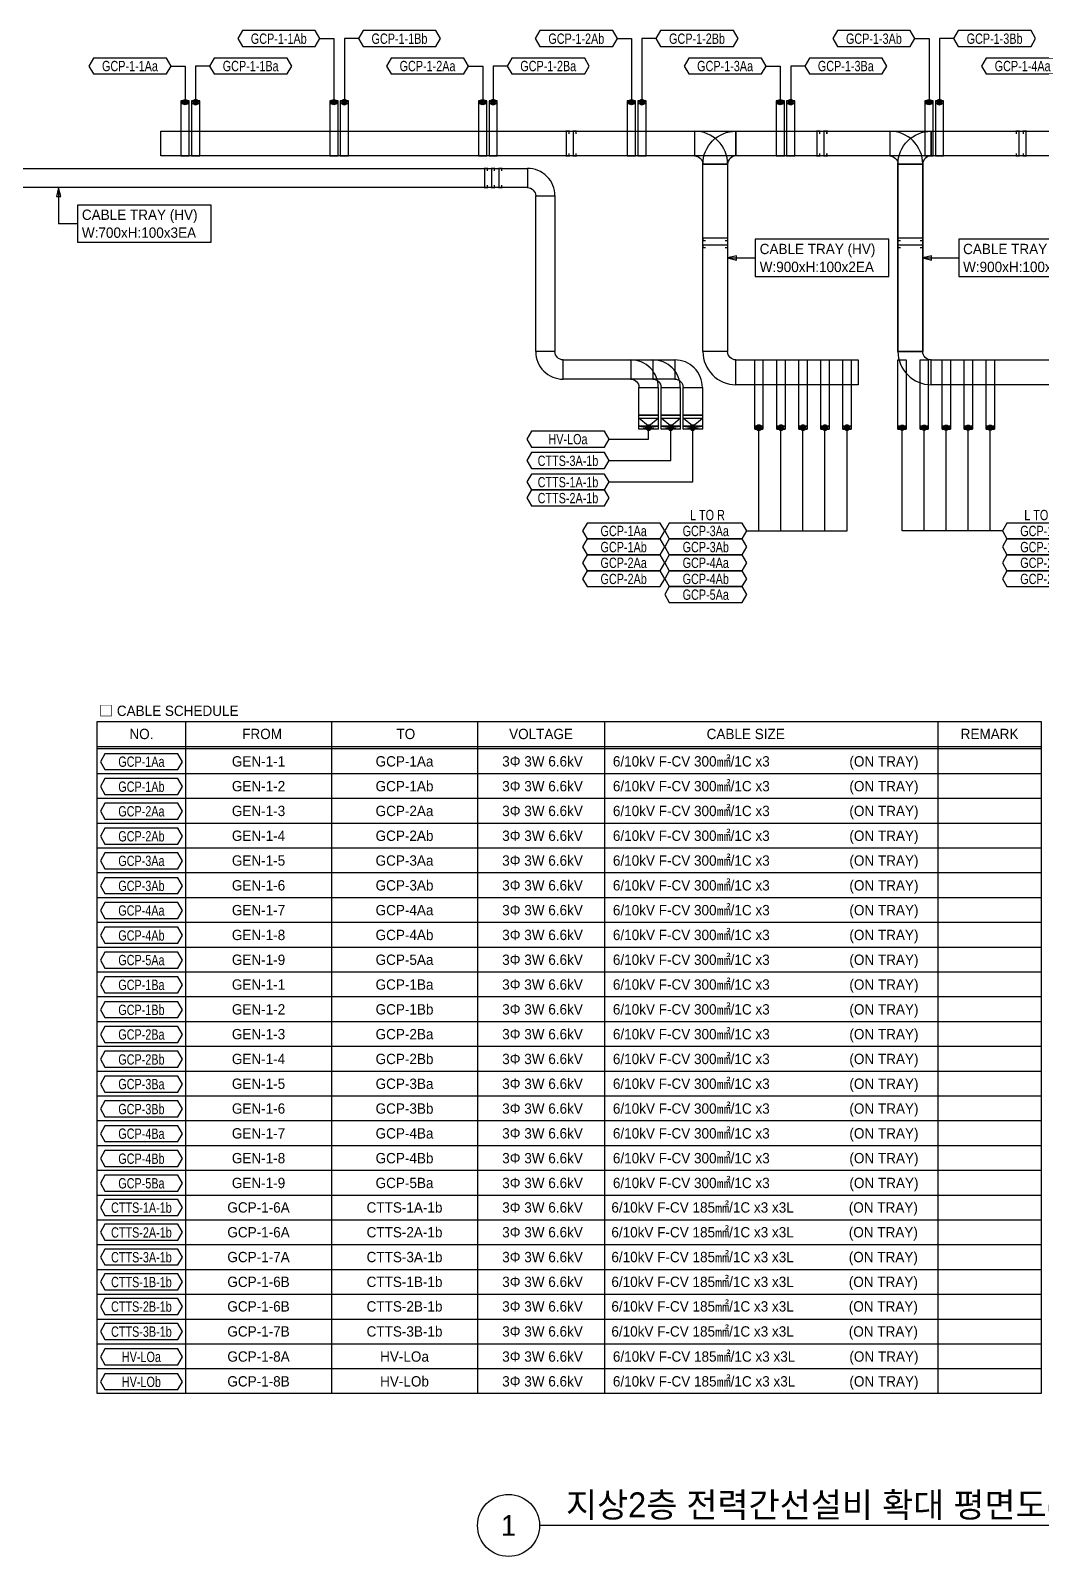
# Model space of a CAD drawing. Header units: millimetres. Extents: x 14100 to 374841, y -351975 to 881100.
# Drawn here: x 278815 to 315508, y -173775 to -118397 of the extents above; entities that cross this region are included whole.
import ezdxf
from ezdxf.enums import TextEntityAlignment as Align

# ---------------------------------------------------------------- set-up
doc = ezdxf.new("R2010")
doc.units = ezdxf.units.MM
doc.header["$LTSCALE"] = 150
for name, color, linetype in [('-----26 Electrical Cable Tray_HV_GEN A', 1, 'Continuous'), ('-----26 Electrical Cable Tray_HV_GEN B', 30, 'Continuous'), ('-----26 Electrical Cable Tray_HV_N', 30, 'Continuous'), ('-----26 Electrical Cable Tray_HV_발전기 A', 6, 'Continuous'), ('-----26 Electrical Cable Tray_HV_발전기 B', 103, 'Continuous'), ('-----29 Cable Schedule', 1, 'Continuous'), ('-----29 Indicator', 1, 'Continuous'), ('-----29 주기', 1, 'Continuous'), ('-----30 Text', 2, 'Continuous'), ('-----41 Drawing Title', 2, 'Continuous'), ('-----99 Cable Schedule', 2, 'Continuous')]:
    doc.layers.add(name, color=color, linetype=linetype)
doc.styles.add('ELEC', font='')
doc.styles.get('ELEC').set_extended_font_data('Dotum')

# ---------------------------------------------------------------- blocks, each defined once
blk = doc.blocks.new('A$529866197279')
at = {"color": 0}
for p, q in [((0, 400), (0, 500)), ((0, 500), (700, 500)), ((0, 0), (0, 400)), ((700, 0), (0, 0)), ((700, 500), (700, 400)), ((700, 400), (700, 0))]:
    blk.add_line(p, q, dxfattribs=at)
at = {"color": 8}
for p, q in [((350, 100), (0, 400)), ((0, 400), (700, 400)), ((700, 100), (0, 100)), ((0, 100), (700, 0)), ((0, 0), (700, 100)), ((350, 100), (700, 400))]:
    blk.add_line(p, q, dxfattribs=at)
blk = doc.blocks.new('A$C9a0ab699')
h = blk.add_hatch(color=0)
edge = h.paths.add_edge_path()
edge.add_arc((64, 64), 64, 720, 1080, ccw=False)
at = {"color": 0}
blk.add_circle((64, 64), 64, dxfattribs=at)

msp = doc.modelspace()

# ---------------------------------------------------------------- linework, layer by layer
at = {"layer": '-----26 Electrical Cable Tray_HV_GEN A'}
for p, q in [((284576, -121048), (284276, -120948)), ((284276, -121048), (284576, -120948)), ((289976, -121048), (289676, -120948)), ((289676, -121048), (289976, -120948)), ((295376, -121048), (295076, -120948)), ((295076, -121048), (295376, -120948)), ((300776, -121048), (300476, -120948)), ((300476, -121048), (300776, -120948)), ((306176, -121048), (305876, -120948)), ((305876, -121048), (306176, -120948)), ((311576, -121048), (311276, -120948)), ((311276, -121048), (311576, -120948)), ((305100, -132760), (305400, -132860)), ((305400, -132760), (305100, -132860)), ((305900, -132760), (306200, -132860)), ((306200, -132760), (305900, -132860)), ((306700, -132760), (307000, -132860)), ((307000, -132760), (306700, -132860)), ((307500, -132760), (307800, -132860)), ((307800, -132760), (307500, -132860)), ((308300, -132760), (308600, -132860)), ((308600, -132760), (308300, -132860))]:
    msp.add_line(p, q, dxfattribs=at)
at = {"layer": '-----26 Electrical Cable Tray_HV_GEN A', "elevation": 0}
for points in [[(284576, -121048), (284576, -120948), (284276, -120948), (284276, -121048)], [(284576, -122950), (284576, -120948), (284276, -120948), (284276, -122950)], [(289976, -121048), (289976, -120948), (289676, -120948), (289676, -121048)], [(289976, -122950), (289976, -120948), (289676, -120948), (289676, -122950)], [(295376, -121048), (295376, -120948), (295076, -120948), (295076, -121048)], [(295376, -122950), (295376, -120948), (295076, -120948), (295076, -122950)], [(300776, -121048), (300776, -120948), (300476, -120948), (300476, -121048)], [(300776, -122950), (300776, -120948), (300476, -120948), (300476, -122950)], [(306176, -121048), (306176, -120948), (305876, -120948), (305876, -121048)], [(306176, -122950), (306176, -120948), (305876, -120948), (305876, -122950)], [(311576, -121048), (311576, -120948), (311276, -120948), (311276, -121048)], [(311576, -122950), (311576, -120948), (311276, -120948), (311276, -122950)], [(302918, -122950), (283542, -122950), (283542, -122050), (302918, -122050)], [(328576, -122950), (304418, -122950), (304418, -122050), (328576, -122050)], [(304118, -123250), (304118, -130050), (303218, -130050), (303218, -123250)], [(304118, -123250), (304118, -130050), (303218, -130050), (303218, -123250)], [(308853, -131250), (304418, -131250), (304418, -130350), (308853, -130350)], [(308853, -131250), (304418, -131250), (304418, -130350), (308853, -130350)], [(305100, -132860), (305100, -130350), (305400, -130350), (305400, -132860)], [(305900, -132860), (305900, -130350), (306200, -130350), (306200, -132860)], [(306700, -132860), (306700, -130350), (307000, -130350), (307000, -132860)], [(307500, -132860), (307500, -130350), (307800, -130350), (307800, -132860)], [(308300, -132860), (308300, -130350), (308600, -130350), (308600, -132860)], [(305100, -132760), (305100, -132860), (305400, -132860), (305400, -132760)], [(305900, -132760), (305900, -132860), (306200, -132860), (306200, -132760)], [(306700, -132760), (306700, -132860), (307000, -132860), (307000, -132760)], [(307500, -132760), (307500, -132860), (307800, -132860), (307800, -132760)], [(308300, -132760), (308300, -132860), (308600, -132860), (308600, -132760)]]:
    msp.add_lwpolyline(points, close=True, dxfattribs=at)
at = {"layer": '-----26 Electrical Cable Tray_HV_GEN A', "ltscale": 7.5, "const_width": 50, "elevation": 0}
for points in [[(298358, -122850), (298358, -122950), (298258, -122950), (298258, -122050), (298358, -122050), (298358, -122150)], [(307457, -122850), (307457, -122950), (307357, -122950), (307357, -122050), (307457, -122050), (307457, -122150)], [(314851, -122850), (314851, -122950), (314951, -122950), (314951, -122050), (314851, -122050), (314851, -122150)], [(304018, -126022), (304118, -126022), (304118, -125922), (303218, -125922), (303218, -126022), (303318, -126022)], [(304018, -126281), (304118, -126281), (304118, -126181), (303218, -126181), (303218, -126281), (303318, -126281)]]:
    msp.add_lwpolyline(points, dxfattribs=at)
at = {"layer": '-----26 Electrical Cable Tray_HV_GEN A', "elevation": 0}
for points in [[(302918, -122950), (302918, -122950, -0.414214), (303218, -123250), (303218, -123250), (304118, -123250, 0.414214), (302918, -122050)], [(302918, -122950), (302918, -122950, -0.414214), (303218, -123250), (303218, -123250), (304118, -123250, 0.414214), (302918, -122050)], [(304418, -122950), (304418, -122950, 0.414214), (304118, -123250), (304118, -123250), (303218, -123250, -0.414214), (304418, -122050)], [(304418, -130350), (304418, -130350, -0.414214), (304118, -130050), (304118, -130050), (303218, -130050, 0.414214), (304418, -131250)], [(304418, -130350), (304418, -130350, -0.414214), (304118, -130050), (304118, -130050), (303218, -130050, 0.414214), (304418, -131250)]]:
    msp.add_lwpolyline(points, format="xyb", close=True, dxfattribs=at)
at = {"layer": '-----26 Electrical Cable Tray_HV_GEN B'}
for p, q in [((284956, -121048), (284656, -120948)), ((284656, -121048), (284956, -120948)), ((290356, -121048), (290056, -120948)), ((290056, -121048), (290356, -120948)), ((295756, -121048), (295456, -120948)), ((295456, -121048), (295756, -120948)), ((301156, -121048), (300856, -120948)), ((300856, -121048), (301156, -120948)), ((306556, -121048), (306256, -120948)), ((306256, -121048), (306556, -120948)), ((311956, -121048), (311656, -120948)), ((311656, -121048), (311956, -120948)), ((310300, -132760), (310600, -132860)), ((310600, -132760), (310300, -132860)), ((311100, -132760), (311400, -132860)), ((311400, -132760), (311100, -132860)), ((311900, -132760), (312200, -132860)), ((312200, -132760), (311900, -132860)), ((312700, -132760), (313000, -132860)), ((313000, -132760), (312700, -132860)), ((313500, -132760), (313800, -132860)), ((313800, -132760), (313500, -132860))]:
    msp.add_line(p, q, dxfattribs=at)
at = {"layer": '-----26 Electrical Cable Tray_HV_GEN B', "elevation": 0}
for points in [[(284956, -121048), (284956, -120948), (284656, -120948), (284656, -121048)], [(284956, -122950), (284956, -120948), (284656, -120948), (284656, -122950)], [(290356, -121048), (290356, -120948), (290056, -120948), (290056, -121048)], [(290356, -122950), (290356, -120948), (290056, -120948), (290056, -122950)], [(295756, -121048), (295756, -120948), (295456, -120948), (295456, -121048)], [(295756, -122950), (295756, -120948), (295456, -120948), (295456, -122950)], [(301156, -121048), (301156, -120948), (300856, -120948), (300856, -121048)], [(301156, -122950), (301156, -120948), (300856, -120948), (300856, -122950)], [(306556, -121048), (306556, -120948), (306256, -120948), (306256, -121048)], [(306556, -122950), (306556, -120948), (306256, -120948), (306256, -122950)], [(311956, -121048), (311956, -120948), (311656, -120948), (311656, -121048)], [(311956, -122950), (311956, -120948), (311656, -120948), (311656, -122950)], [(310000, -122950), (283542, -122950), (283542, -122050), (310000, -122050)], [(328576, -122950), (311500, -122950), (311500, -122050), (328576, -122050)], [(311200, -123250), (311200, -130050), (310300, -130050), (310300, -123250)], [(310300, -123250), (310300, -130050), (311200, -130050), (311200, -123250)], [(310300, -132860), (310300, -130350), (310600, -130350), (310600, -132860)], [(311100, -132860), (311100, -130350), (311400, -130350), (311400, -132860)], [(315935, -131250), (311500, -131250), (311500, -130350), (315935, -130350)], [(315935, -131250), (311500, -131250), (311500, -130350), (315935, -130350)], [(311900, -132860), (311900, -130350), (312200, -130350), (312200, -132860)], [(312700, -132860), (312700, -130350), (313000, -130350), (313000, -132860)], [(313500, -132860), (313500, -130350), (313800, -130350), (313800, -132860)], [(310300, -132760), (310300, -132860), (310600, -132860), (310600, -132760)], [(311100, -132760), (311100, -132860), (311400, -132860), (311400, -132760)], [(311900, -132760), (311900, -132860), (312200, -132860), (312200, -132760)], [(312700, -132760), (312700, -132860), (313000, -132860), (313000, -132760)], [(313500, -132760), (313500, -132860), (313800, -132860), (313800, -132760)]]:
    msp.add_lwpolyline(points, close=True, dxfattribs=at)
at = {"layer": '-----26 Electrical Cable Tray_HV_GEN B', "ltscale": 7.5, "const_width": 50, "elevation": 0}
for points in [[(298618, -122850), (298618, -122950), (298518, -122950), (298518, -122050), (298618, -122050), (298618, -122150)], [(307717, -122850), (307717, -122950), (307617, -122950), (307617, -122050), (307717, -122050), (307717, -122150)], [(314592, -122850), (314592, -122950), (314692, -122950), (314692, -122050), (314592, -122050), (314592, -122150)], [(311100, -126022), (311200, -126022), (311200, -125922), (310300, -125922), (310300, -126022), (310400, -126022)], [(311100, -126281), (311200, -126281), (311200, -126181), (310300, -126181), (310300, -126281), (310400, -126281)]]:
    msp.add_lwpolyline(points, dxfattribs=at)
at = {"layer": '-----26 Electrical Cable Tray_HV_GEN B', "elevation": 0}
for points in [[(310000, -122950), (310000, -122950, -0.414214), (310300, -123250), (310300, -123250), (311200, -123250, 0.414214), (310000, -122050)], [(311500, -122950), (311500, -122950, 0.414214), (311200, -123250), (311200, -123250), (310300, -123250, -0.414214), (311500, -122050)], [(311500, -130350), (311500, -130350, -0.414214), (311200, -130050), (311200, -130050), (310300, -130050, 0.414214), (311500, -131250)], [(311500, -130350), (311500, -130350, -0.414214), (311200, -130050), (311200, -130050), (310300, -130050, 0.414214), (311500, -131250)]]:
    msp.add_lwpolyline(points, format="xyb", close=True, dxfattribs=at)
at = {"layer": '-----26 Electrical Cable Tray_HV_N', "color": 1}
msp.add_line((280520, -125408), (279835, -125408), dxfattribs=at)
at = {"layer": '-----26 Electrical Cable Tray_HV_N', "color": 1, "elevation": 0}
for points in [[(279835, -124105), (279755, -124425), (279915, -124425), (279835, -124105), (279835, -125408)], [(304118, -126650), (304438, -126730), (304438, -126570), (304118, -126650), (305121, -126650)], [(311200, -126650), (311520, -126730), (311520, -126570), (311200, -126650), (312503, -126650)]]:
    msp.add_lwpolyline(points, dxfattribs=at)
for points in [[(280520, -124733), (280520, -126083), (285366, -126083), (285366, -124733)], [(305121, -125975), (305121, -127325), (309967, -127325), (309967, -125975)], [(312503, -125975), (312503, -127325), (317349, -127325), (317349, -125975)]]:
    msp.add_lwpolyline(points, close=True, dxfattribs=at)
at = {"layer": '-----26 Electrical Cable Tray_HV_발전기 A', "elevation": 0}
for points in [[(296850, -123400), (296850, -124100), (276350, -124100), (276350, -123400)], [(297150, -124400), (297850, -124400), (297850, -130050), (297150, -130050)], [(300900, -131350), (301600, -131350), (301600, -132360), (300900, -132360)], [(301700, -131350), (302400, -131350), (302400, -132360), (301700, -132360)], [(302500, -131350), (303200, -131350), (303200, -132360), (302500, -132360)]]:
    msp.add_lwpolyline(points, close=True, dxfattribs=at)
at = {"layer": '-----26 Electrical Cable Tray_HV_발전기 A', "ltscale": 7.5, "const_width": 50, "elevation": 0}
for points in [[(295394, -124000), (295394, -124100), (295294, -124100), (295294, -123400), (295394, -123400), (295394, -123500)], [(295654, -124000), (295654, -124100), (295554, -124100), (295554, -123400), (295654, -123400), (295654, -123500)], [(295914, -124000), (295914, -124100), (295814, -124100), (295814, -123400), (295914, -123400), (295914, -123500)]]:
    msp.add_lwpolyline(points, dxfattribs=at)
at = {"layer": '-----26 Electrical Cable Tray_HV_발전기 A', "elevation": 0}
for points in [[(297150, -124400), (297850, -124400, 0.414214), (296850, -123400), (296850, -124100, -0.414214)], [(297850, -130050), (297150, -130050, 0.414214), (298150, -131050), (298150, -130350, -0.414214)]]:
    msp.add_lwpolyline(points, format="xyb", close=True, dxfattribs=at)
at = {"layer": '-----26 Electrical Cable Tray_HV_발전기 A'}
for points in [[(300600, -130350), (300600, -131050), (298150, -131050), (298150, -130350)], [(298150, -130350), (301400, -130350), (301400, -131050), (298150, -131050)], [(298150, -130350), (302200, -130350), (302200, -131050), (298150, -131050)]]:
    msp.add_lwpolyline(points, close=True, dxfattribs=at)
for points in [[(300900, -131350), (301600, -131350, 0.414214), (300600, -130350), (300600, -131050, -0.414214)], [(301700, -131350), (302400, -131350, 0.414214), (301400, -130350), (301400, -131050, -0.414214)], [(302500, -131350), (303200, -131350, 0.414214), (302200, -130350), (302200, -131050, -0.414214)]]:
    msp.add_lwpolyline(points, format="xyb", close=True, dxfattribs=at)
at = {"layer": '-----29 주기'}
for points in [[(286503, -118397), (286336, -118686), (286503, -118975), (289148, -118975), (289315, -118686), (289148, -118397)], [(297303, -118397), (297136, -118686), (297303, -118975), (299948, -118975), (300115, -118686), (299948, -118397)], [(308103, -118397), (307936, -118686), (308103, -118975), (310748, -118975), (310915, -118686), (310748, -118397)], [(281103, -119397), (280936, -119686), (281103, -119975), (283748, -119975), (283915, -119686), (283748, -119397)], [(291903, -119397), (291736, -119686), (291903, -119975), (294548, -119975), (294715, -119686), (294548, -119397)], [(302703, -119397), (302536, -119686), (302703, -119975), (305348, -119975), (305515, -119686), (305348, -119397)], [(313503, -119397), (313336, -119686), (313503, -119975), (316148, -119975), (316315, -119686), (316148, -119397)]]:
    msp.add_lwpolyline(points, close=True, dxfattribs=at)
at = {"layer": '-----29 주기', "elevation": 0}
for points in [[(290883, -118397), (290717, -118686), (290883, -118975), (293529, -118975), (293696, -118686), (293529, -118397)], [(301683, -118397), (301517, -118686), (301683, -118975), (304329, -118975), (304496, -118686), (304329, -118397)], [(312483, -118397), (312317, -118686), (312483, -118975), (315129, -118975), (315296, -118686), (315129, -118397)], [(285483, -119397), (285317, -119686), (285483, -119975), (288129, -119975), (288296, -119686), (288129, -119397)], [(296283, -119397), (296117, -119686), (296283, -119975), (298929, -119975), (299096, -119686), (298929, -119397)], [(307083, -119397), (306917, -119686), (307083, -119975), (309729, -119975), (309896, -119686), (309729, -119397)], [(297000, -132937), (296833, -133226), (297000, -133515), (299646, -133515), (299812, -133226), (299646, -132937)], [(297000, -133715), (296833, -134004), (297000, -134292), (299646, -134292), (299812, -134004), (299646, -133715)], [(297000, -134492), (296833, -134781), (297000, -135070), (299646, -135070), (299812, -134781), (299646, -134492)], [(297000, -135070), (296833, -135359), (297000, -135647), (299646, -135647), (299812, -135359), (299646, -135070)], [(299020, -136270), (298854, -136559), (299020, -136847), (301666, -136847), (301833, -136559), (301666, -136270)], [(302000, -136270), (301833, -136559), (302000, -136847), (304646, -136847), (304812, -136559), (304646, -136270)], [(314254, -136270), (314088, -136559), (314254, -136847), (316900, -136847), (317067, -136559), (316900, -136270)], [(299020, -136847), (298854, -137136), (299020, -137425), (301666, -137425), (301833, -137136), (301666, -136847)], [(302000, -136847), (301833, -137136), (302000, -137425), (304646, -137425), (304812, -137136), (304646, -136847)], [(314254, -136847), (314088, -137136), (314254, -137425), (316900, -137425), (317067, -137136), (316900, -136847)], [(299020, -137425), (298854, -137714), (299020, -138002), (301666, -138002), (301833, -137714), (301666, -137425)], [(302000, -137425), (301833, -137714), (302000, -138002), (304646, -138002), (304812, -137714), (304646, -137425)], [(314254, -137425), (314088, -137714), (314254, -138002), (316900, -138002), (317067, -137714), (316900, -137425)], [(299020, -138002), (298854, -138291), (299020, -138580), (301666, -138580), (301833, -138291), (301666, -138002)], [(302000, -138002), (301833, -138291), (302000, -138580), (304646, -138580), (304812, -138291), (304646, -138002)], [(314254, -138002), (314088, -138291), (314254, -138580), (316900, -138580), (317067, -138291), (316900, -138002)], [(302000, -138580), (301833, -138869), (302000, -139157), (304646, -139157), (304812, -138869), (304646, -138580)]]:
    msp.add_lwpolyline(points, close=True, dxfattribs=at)
at = {"layer": '-----41 Drawing Title', "color": 7}
msp.add_line((321611, -172650), (297289, -172650), dxfattribs=at)
msp.add_circle((296164, -172650), 1125, dxfattribs=at)
at = {"layer": '-----99 Cable Schedule', "color": 1}
for points in [[(289315, -118686), (289826, -118686), (289826, -120998)], [(300115, -118686), (300626, -118686), (300626, -120998)], [(310915, -118686), (311426, -118686), (311426, -120998)], [(283915, -119686), (284426, -119686), (284426, -120998)], [(294715, -119686), (295226, -119686), (295226, -120998)], [(305515, -119686), (306026, -119686), (306026, -120998)]]:
    msp.add_lwpolyline(points, dxfattribs=at)
at = {"layer": '-----99 Cable Schedule', "color": 1, "elevation": 0}
for points in [[(290717, -118686), (290206, -118686), (290206, -120998)], [(301517, -118686), (301006, -118686), (301006, -120998)], [(312317, -118686), (311806, -118686), (311806, -120998)], [(285317, -119686), (284806, -119686), (284806, -120998)], [(296117, -119686), (295606, -119686), (295606, -120998)], [(306917, -119686), (306406, -119686), (306406, -120998)], [(299812, -133226), (301250, -133226), (301250, -132810)], [(299812, -134004), (302050, -134004), (302050, -132810)], [(299812, -134781), (302850, -134781), (302850, -132810)], [(304812, -136559), (308450, -136559), (308450, -132810)], [(305250, -136559), (305250, -132810)], [(306050, -136559), (306050, -132810)], [(306850, -136559), (306850, -132810)], [(307650, -136559), (307650, -132810)], [(314088, -136559), (310450, -136559), (310450, -132810)], [(311250, -136559), (311250, -132810)], [(312050, -136559), (312050, -132810)], [(312850, -136559), (312850, -132810)], [(313650, -136559), (313650, -132810)]]:
    msp.add_lwpolyline(points, dxfattribs=at)

# ---------------------------------------------------------------- block references
at = {"layer": '-----26 Electrical Cable Tray_HV_발전기 A'}
for p in [(300900, -132860), (301700, -132860), (302500, -132860)]:
    msp.add_blockref('A$529866197279', p, dxfattribs=at)
at = {"layer": '-----99 Cable Schedule', "color": 1, "yscale": 1.5, "zscale": 1.5}
for p, xscale, rotation in [((284330, -120902), 1.5, 270), ((284902, -120902), -1.5, 90), ((289730, -120902), 1.5, 270), ((290302, -120902), -1.5, 90), ((295130, -120902), 1.5, 270), ((295702, -120902), -1.5, 90), ((300530, -120902), 1.5, 270), ((301102, -120902), -1.5, 90), ((305930, -120902), 1.5, 270), ((306502, -120902), -1.5, 90), ((311330, -120902), 1.5, 270), ((311902, -120902), -1.5, 90), ((301154, -132906), -1.5, 270), ((301954, -132906), -1.5, 270), ((302754, -132906), -1.5, 270), ((305154, -132906), -1.5, 270), ((305954, -132906), -1.5, 270), ((306754, -132906), -1.5, 270), ((307554, -132906), -1.5, 270), ((308354, -132906), -1.5, 270), ((310546, -132906), 1.5, 90.00000000000001), ((311346, -132906), 1.5, 90.00000000000001), ((312146, -132906), 1.5, 90.00000000000001), ((312946, -132906), 1.5, 90.00000000000001), ((313746, -132906), 1.5, 90.00000000000001)]:
    msp.add_blockref('A$C9a0ab699', p, dxfattribs=dict(at, xscale=xscale, rotation=rotation))

# ---------------------------------------------------------------- texts
at = {"layer": '-----26 Electrical Cable Tray_HV_GEN A', "style": 'ELEC'}
for s, p in [('CABLE TRAY (HV)', (305281, -126325)), ('W:900xH:100x2EA', (305281, -126975))]:
    msp.add_text(s, height=375, dxfattribs=at).set_placement(p, align=Align.MIDDLE_LEFT)
at = {"layer": '-----26 Electrical Cable Tray_HV_GEN B', "style": 'ELEC'}
for s, p in [('CABLE TRAY (HV)', (312663, -126325)), ('W:900xH:100x2EA', (312663, -126975))]:
    msp.add_text(s, height=375, dxfattribs=at).set_placement(p, align=Align.MIDDLE_LEFT)
at = {"layer": '-----26 Electrical Cable Tray_HV_발전기 A', "style": 'ELEC'}
for s, p in [('CABLE TRAY (HV)', (280680, -125083)), ('W:700xH:100x3EA', (280680, -125733))]:
    msp.add_text(s, height=375, dxfattribs=at).set_placement(p, align=Align.MIDDLE_LEFT)
at = {"layer": '-----30 Text', "linetype": 'Continuous', "style": 'ELEC', "width": 0.8}
for s, p in [('GCP-1-1Ab', (287825, -118686)), ('GCP-1-1Bb', (292206, -118686)), ('GCP-1-2Ab', (298625, -118686)), ('GCP-1-2Bb', (303006, -118686)), ('GCP-1-3Ab', (309425, -118686)), ('GCP-1-3Bb', (313806, -118686)), ('GCP-1-1Aa', (282425, -119686)), ('GCP-1-1Ba', (286806, -119686)), ('GCP-1-2Aa', (293225, -119686)), ('GCP-1-2Ba', (297606, -119686)), ('GCP-1-3Aa', (304025, -119686)), ('GCP-1-3Ba', (308406, -119686)), ('GCP-1-4Aa', (314825, -119686)), ('HV-LOa', (298323, -133226)), ('CTTS-3A-1b', (298323, -134004)), ('CTTS-1A-1b', (298323, -134781)), ('CTTS-2A-1b', (298323, -135359)), ('GCP-1Aa', (300343, -136559)), ('GCP-3Aa', (303323, -136559)), ('GCP-1Ba', (315577, -136559)), ('GCP-1Ab', (300343, -137136)), ('GCP-3Ab', (303323, -137136)), ('GCP-1Bb', (315577, -137136)), ('GCP-2Aa', (300343, -137714)), ('GCP-4Aa', (303323, -137714)), ('GCP-2Ba', (315577, -137714)), ('GCP-2Ab', (300343, -138291)), ('GCP-4Ab', (303323, -138291)), ('GCP-2Bb', (315577, -138291)), ('GCP-5Aa', (303323, -138869))]:
    msp.add_text(s, height=375, dxfattribs=at).set_placement(p, align=Align.MIDDLE)
at = {"layer": '-----41 Drawing Title', "color": 2, "style": 'ELEC'}
msp.add_text('지상2층 전력간선설비 확대 평면도(HV)', height=900, dxfattribs=at).set_placement((298248, -172350))
at = {"layer": '-----41 Drawing Title', "color": 7, "style": 'ELEC'}
msp.add_text('1', height=750, dxfattribs=at).set_placement((296164, -172650), align=Align.MIDDLE)
at = {"layer": '-----99 Cable Schedule', "style": 'ELEC', "width": 0.8}
for p in [(303384, -135981), (315516, -135981)]:
    msp.add_text('L TO R', height=375, dxfattribs=at).set_placement(p, align=Align.MIDDLE)

# ---------------------------------------------------------------- wipeouts: each hides what was drawn before it
at = {"color": 3}
msp.add_wipeout([(281238, -143475), (315499, -143475), (315499, -167858), (281238, -167858)], dxfattribs=at).dxf.layer = '-----26 Electrical Cable Tray_HV_발전기 B'

# ---------------------------------------------------------------- next in the draw order: linework, layer by layer
at = {"layer": '-----29 Cable Schedule'}
for p, q in [((284442, -143475), (284442, -144458)), ((289741, -143475), (289741, -144458)), ((295040, -143475), (295040, -144458)), ((299653, -143475), (299653, -144458)), ((311749, -143475), (311749, -144458))]:
    msp.add_line(p, q, dxfattribs=at)
at = {"layer": '-----29 Cable Schedule', "color": 3}
for p, q in [((281238, -144375), (315499, -144375)), ((281238, -144458), (315499, -144458))]:
    msp.add_line(p, q, dxfattribs=at)
at = {"layer": '-----29 Cable Schedule', "color": 1}
for p, q in [((284442, -144458), (284442, -167858)), ((289741, -144458), (289741, -167858)), ((295040, -144458), (295040, -167858)), ((299653, -144458), (299653, -167858)), ((311749, -144458), (311749, -167858)), ((281238, -145358), (315499, -145358)), ((281238, -146258), (315499, -146258)), ((281238, -147158), (315499, -147158)), ((281238, -148058), (315499, -148058)), ((281238, -148958), (315499, -148958)), ((281238, -149858), (315499, -149858)), ((281238, -150758), (315499, -150758)), ((281238, -151658), (315499, -151658)), ((281238, -152558), (315499, -152558)), ((281238, -153458), (315499, -153458)), ((281238, -154358), (315499, -154358)), ((281238, -155258), (315499, -155258)), ((281238, -156158), (315499, -156158)), ((281238, -157058), (315499, -157058)), ((281238, -157958), (315499, -157958)), ((281238, -158858), (315499, -158858)), ((281238, -159758), (315499, -159758)), ((281238, -160658), (315499, -160658)), ((281238, -161558), (315499, -161558)), ((281238, -162458), (315499, -162458)), ((281238, -163358), (315499, -163358)), ((281238, -164258), (315499, -164258)), ((281238, -165158), (315499, -165158)), ((281238, -166058), (315499, -166058)), ((281238, -166958), (315499, -166958))]:
    msp.add_line(p, q, dxfattribs=at)
at = {"layer": '-----29 Cable Schedule', "color": 3}
msp.add_lwpolyline([(281238, -143475), (315499, -143475), (315499, -167858), (281238, -167858)], close=True, dxfattribs=at)
at = {"layer": '-----29 주기'}
for points in [[(281517, -144642), (281350, -144931), (281517, -145219), (284163, -145219), (284330, -144931), (284163, -144642)], [(281517, -145542), (281350, -145831), (281517, -146119), (284163, -146119), (284330, -145831), (284163, -145542)], [(281517, -146442), (281350, -146731), (281517, -147019), (284163, -147019), (284330, -146731), (284163, -146442)], [(281517, -147342), (281350, -147631), (281517, -147919), (284163, -147919), (284330, -147631), (284163, -147342)], [(281517, -148242), (281350, -148531), (281517, -148819), (284163, -148819), (284330, -148531), (284163, -148242)], [(281517, -149142), (281350, -149431), (281517, -149719), (284163, -149719), (284330, -149431), (284163, -149142)], [(281517, -150042), (281350, -150331), (281517, -150619), (284163, -150619), (284330, -150331), (284163, -150042)], [(281517, -150942), (281350, -151231), (281517, -151519), (284163, -151519), (284330, -151231), (284163, -150942)], [(281517, -151842), (281350, -152131), (281517, -152419), (284163, -152419), (284330, -152131), (284163, -151842)], [(281517, -152742), (281350, -153031), (281517, -153319), (284163, -153319), (284330, -153031), (284163, -152742)], [(281517, -153642), (281350, -153931), (281517, -154219), (284163, -154219), (284330, -153931), (284163, -153642)], [(281517, -154542), (281350, -154831), (281517, -155119), (284163, -155119), (284330, -154831), (284163, -154542)], [(281517, -155442), (281350, -155731), (281517, -156019), (284163, -156019), (284330, -155731), (284163, -155442)], [(281517, -156342), (281350, -156631), (281517, -156919), (284163, -156919), (284330, -156631), (284163, -156342)], [(281517, -157242), (281350, -157531), (281517, -157819), (284163, -157819), (284330, -157531), (284163, -157242)], [(281517, -158142), (281350, -158431), (281517, -158719), (284163, -158719), (284330, -158431), (284163, -158142)], [(281517, -159042), (281350, -159331), (281517, -159619), (284163, -159619), (284330, -159331), (284163, -159042)], [(281517, -159942), (281350, -160231), (281517, -160519), (284163, -160519), (284330, -160231), (284163, -159942)], [(281517, -160820), (281350, -161108), (281517, -161397), (284163, -161397), (284330, -161108), (284163, -160820)], [(281517, -161720), (281350, -162008), (281517, -162297), (284163, -162297), (284330, -162008), (284163, -161720)], [(281517, -162620), (281350, -162908), (281517, -163197), (284163, -163197), (284330, -162908), (284163, -162620)], [(281517, -163520), (281350, -163808), (281517, -164097), (284163, -164097), (284330, -163808), (284163, -163520)], [(281517, -164411), (281350, -164699), (281517, -164988), (284163, -164988), (284330, -164699), (284163, -164411)], [(281517, -165320), (281350, -165608), (281517, -165897), (284163, -165897), (284330, -165608), (284163, -165320)], [(281517, -166242), (281350, -166531), (281517, -166819), (284163, -166819), (284330, -166531), (284163, -166242)], [(281517, -167142), (281350, -167431), (281517, -167719), (284163, -167719), (284330, -167431), (284163, -167142)]]:
    msp.add_lwpolyline(points, close=True, dxfattribs=at)

# ---------------------------------------------------------------- next in the draw order: texts
at = {"layer": '-----29 Indicator', "color": 2, "linetype": 'Continuous', "style": 'ELEC'}
msp.add_text('□ CABLE SCHEDULE', height=375, dxfattribs=at).set_placement((281300, -143085), align=Align.MIDDLE_LEFT)
at = {"layer": '-----30 Text', "style": 'ELEC'}
msp.add_text('NO.', height=375, dxfattribs=at).set_placement((282840, -143925), align=Align.MIDDLE)
for s, p in [('FROM', (287220, -143925)), ('TO', (292438, -143925)), ('VOLTAGE', (297345, -143925)), ('CABLE SIZE', (304773, -143925)), ('REMARK', (313624, -143925)), ('GEN-1-1', (287091, -144919)), ('GCP-1Aa', (292390, -144919)), ('3Φ 3W 6.6kV', (297399, -144919)), ('GEN-1-2', (287091, -145819)), ('GCP-1Ab', (292390, -145819)), ('3Φ 3W 6.6kV', (297399, -145819)), ('GEN-1-3', (287091, -146719)), ('GCP-2Aa', (292390, -146719)), ('3Φ 3W 6.6kV', (297399, -146719)), ('GEN-1-4', (287091, -147619)), ('GCP-2Ab', (292390, -147619)), ('3Φ 3W 6.6kV', (297399, -147619)), ('GEN-1-5', (287091, -148519)), ('GCP-3Aa', (292390, -148519)), ('3Φ 3W 6.6kV', (297399, -148519)), ('GEN-1-6', (287091, -149419)), ('GCP-3Ab', (292390, -149419)), ('3Φ 3W 6.6kV', (297399, -149419)), ('GEN-1-7', (287091, -150319)), ('GCP-4Aa', (292390, -150319)), ('3Φ 3W 6.6kV', (297399, -150319)), ('GEN-1-8', (287091, -151219)), ('GCP-4Ab', (292390, -151219)), ('3Φ 3W 6.6kV', (297399, -151219)), ('GEN-1-9', (287091, -152119)), ('GCP-5Aa', (292390, -152119)), ('3Φ 3W 6.6kV', (297399, -152119)), ('GEN-1-1', (287091, -153019)), ('GCP-1Ba', (292390, -153019)), ('3Φ 3W 6.6kV', (297399, -153019)), ('GEN-1-2', (287091, -153919)), ('GCP-1Bb', (292390, -153919)), ('3Φ 3W 6.6kV', (297399, -153919)), ('GEN-1-3', (287091, -154819)), ('GCP-2Ba', (292390, -154819)), ('3Φ 3W 6.6kV', (297399, -154819)), ('GEN-1-4', (287091, -155719)), ('GCP-2Bb', (292390, -155719)), ('3Φ 3W 6.6kV', (297399, -155719)), ('GEN-1-5', (287091, -156619)), ('GCP-3Ba', (292390, -156619)), ('3Φ 3W 6.6kV', (297399, -156619)), ('GEN-1-6', (287091, -157519)), ('GCP-3Bb', (292390, -157519)), ('3Φ 3W 6.6kV', (297399, -157519)), ('GEN-1-7', (287091, -158419)), ('GCP-4Ba', (292390, -158419)), ('3Φ 3W 6.6kV', (297399, -158419)), ('GEN-1-8', (287091, -159319)), ('GCP-4Bb', (292390, -159319)), ('3Φ 3W 6.6kV', (297399, -159319)), ('GEN-1-9', (287091, -160219)), ('GCP-5Ba', (292390, -160219)), ('3Φ 3W 6.6kV', (297399, -160219)), ('GCP-1-6A', (287091, -161108)), ('CTTS-1A-1b', (292390, -161108)), ('3Φ 3W 6.6kV', (297399, -161108)), ('GCP-1-6A', (287091, -162008)), ('CTTS-2A-1b', (292390, -162008)), ('3Φ 3W 6.6kV', (297399, -162008)), ('GCP-1-7A', (287091, -162908)), ('CTTS-3A-1b', (292390, -162908)), ('3Φ 3W 6.6kV', (297399, -162908)), ('GCP-1-6B', (287091, -163808)), ('CTTS-1B-1b', (292390, -163808)), ('3Φ 3W 6.6kV', (297399, -163808)), ('GCP-1-6B', (287091, -164699)), ('CTTS-2B-1b', (292390, -164699)), ('3Φ 3W 6.6kV', (297399, -164699)), ('GCP-1-7B', (287091, -165608)), ('CTTS-3B-1b', (292390, -165608)), ('3Φ 3W 6.6kV', (297399, -165608)), ('GCP-1-8A', (287091, -166519)), ('HV-LOa', (292390, -166519)), ('3Φ 3W 6.6kV', (297399, -166519)), ('GCP-1-8B', (287091, -167419)), ('HV-LOb', (292390, -167419)), ('3Φ 3W 6.6kV', (297399, -167419))]:
    msp.add_text(s, height=375, dxfattribs=at).set_placement(p, align=Align.MIDDLE_CENTER)
at = {"layer": '-----30 Text', "linetype": 'Continuous', "style": 'ELEC', "width": 0.8}
for s, p in [('GCP-1Aa', (282840, -144931)), ('GCP-1Ab', (282840, -145831)), ('GCP-2Aa', (282840, -146731)), ('GCP-2Ab', (282840, -147631)), ('GCP-3Aa', (282840, -148531)), ('GCP-3Ab', (282840, -149431)), ('GCP-4Aa', (282840, -150331)), ('GCP-4Ab', (282840, -151231)), ('GCP-5Aa', (282840, -152131)), ('GCP-1Ba', (282840, -153031)), ('GCP-1Bb', (282840, -153931)), ('GCP-2Ba', (282840, -154831)), ('GCP-2Bb', (282840, -155731)), ('GCP-3Ba', (282840, -156631)), ('GCP-3Bb', (282840, -157531)), ('GCP-4Ba', (282840, -158431)), ('GCP-4Bb', (282840, -159331)), ('GCP-5Ba', (282840, -160231)), ('CTTS-1A-1b', (282840, -161108)), ('CTTS-2A-1b', (282840, -162008)), ('CTTS-3A-1b', (282840, -162908)), ('CTTS-1B-1b', (282840, -163808)), ('CTTS-2B-1b', (282840, -164699)), ('CTTS-3B-1b', (282840, -165608)), ('HV-LOa', (282840, -166531)), ('HV-LOb', (282840, -167431))]:
    msp.add_text(s, height=375, dxfattribs=at).set_placement(p, align=Align.MIDDLE)
at = {"layer": '-----30 Text', "style": 'ELEC'}
for s, p in [('6/10kV F-CV 300㎟/1C x3', (299953, -144919)), ('6/10kV F-CV 300㎟/1C x3', (299953, -145819)), ('6/10kV F-CV 300㎟/1C x3', (299953, -146719)), ('6/10kV F-CV 300㎟/1C x3', (299953, -147619)), ('6/10kV F-CV 300㎟/1C x3', (299953, -148519)), ('6/10kV F-CV 300㎟/1C x3', (299953, -149419)), ('6/10kV F-CV 300㎟/1C x3', (299953, -150319)), ('6/10kV F-CV 300㎟/1C x3', (299953, -151219)), ('6/10kV F-CV 300㎟/1C x3', (299953, -152119)), ('6/10kV F-CV 300㎟/1C x3', (299953, -153019)), ('6/10kV F-CV 300㎟/1C x3', (299953, -153919)), ('6/10kV F-CV 300㎟/1C x3', (299953, -154819)), ('6/10kV F-CV 300㎟/1C x3', (299953, -155719)), ('6/10kV F-CV 300㎟/1C x3', (299953, -156619)), ('6/10kV F-CV 300㎟/1C x3', (299953, -157519)), ('6/10kV F-CV 300㎟/1C x3', (299953, -158419)), ('6/10kV F-CV 300㎟/1C x3', (299953, -159319)), ('6/10kV F-CV 300㎟/1C x3', (299953, -160219)), ('6/10kV F-CV 185㎟/1C x3 x3L', (299898, -161108)), ('6/10kV F-CV 185㎟/1C x3 x3L', (299898, -162008)), ('6/10kV F-CV 185㎟/1C x3 x3L', (299898, -162908)), ('6/10kV F-CV 185㎟/1C x3 x3L', (299898, -163808)), ('6/10kV F-CV 185㎟/1C x3 x3L', (299898, -164699)), ('6/10kV F-CV 185㎟/1C x3 x3L', (299898, -165608)), ('6/10kV F-CV 185㎟/1C x3 x3L', (299953, -166519)), ('6/10kV F-CV 185㎟/1C x3 x3L', (299953, -167419))]:
    msp.add_text(s, height=375, dxfattribs=at).set_placement(p, align=Align.MIDDLE_LEFT)
for p in [(311044, -144919), (311044, -145819), (311044, -146719), (311044, -147619), (311044, -148519), (311044, -149419), (311044, -150319), (311044, -151219), (311044, -152119), (311044, -153019), (311044, -153919), (311044, -154819), (311044, -155719), (311044, -156619), (311044, -157519), (311044, -158419), (311044, -159319), (311044, -160219), (311022, -161108), (311022, -162008), (311022, -162908), (311022, -163808), (311022, -164699), (311022, -165608), (311044, -166519), (311044, -167419)]:
    msp.add_text('(ON TRAY)', height=375, dxfattribs=at).set_placement(p, align=Align.MIDDLE_RIGHT)

doc.saveas('drawing.dxf')
